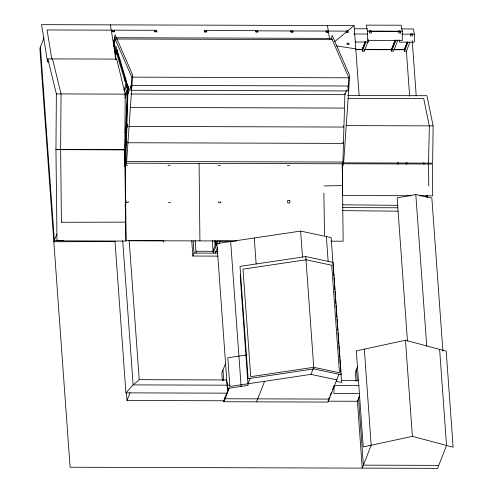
<?xml version="1.0" encoding="UTF-8"?>
<svg xmlns="http://www.w3.org/2000/svg" width="493" height="493" viewBox="0 0 493 493"><rect width="100%" height="100%" fill="white"/><g stroke="black" fill="none" stroke-linecap="round" stroke-linejoin="round"><path stroke-width="0.74" d="M49.053 61.791L47.525 61.785L47.833 58.895L116.681 59.092L125.21 94.132L124.797 149.854L125.844 241.102L57.003 240.806L55.949 149.644L56.362 93.923L47.833 58.883M368.296 39.859L368.277 42.041L355.336 42.004M371.371 31.805L370.97 31.028L369.417 31.028L369.436 32.963L371.365 32.969L371.371 31.805L371.315 30.991L369.399 30.954M398.726 31.638L398.714 33.043L400.643 33.049L400.655 31.953L400.593 31.084L398.683 31.034L398.726 31.638L400.655 31.953M399.496 39.958L399.478 42.139L414.28 42.182L414.342 34.19L413.325 28.951L401.487 28.914M412.407 34.436L412.394 35.934L410.466 35.927L410.429 33.918L412.358 33.925L412.407 34.436L412.037 34.177L412.376 34.011M367.439 31.207L367.365 40.488L402.27 40.58L402.35 31.299L401.16 25.217L366.256 25.125L367.439 31.207L402.35 31.299M347.627 95.463L426.92 95.71L433.119 125.881L432.657 163.128L342.586 162.85M236.886 240.966L126.103 240.732L125.228 163.189L125.863 161.482L128.051 86.694L115.849 45.886L114.82 52.35M411.119 195.739L342.573 195.45L342.259 163.633L342.9 162.055L344.921 93.448M124.47 160.299L124.92 149.632M124.988 148.11L127.299 88.9L124.84 95.18M124.674 165.759L127.952 88.198L116.631 50.378M131.797 77.142L130.885 90.274L347.929 90.934L348.847 77.802L331.635 38.386L114.592 37.721L131.797 77.142L348.847 77.802M113.538 44.376L115.079 34.664L132.66 74.942L126.522 163.134L125.265 166.548M113.92 46.749L115.146 39.002L332.196 39.662M331.53 39.058L332.122 35.323L349.71 75.602L343.566 163.799L342.308 167.207M44.037 37.733L39.878 48.339L70.105 467.235L437.581 468.35L446.547 445.469L439.639 349.734M115.066 54.384L116.903 49.583L117.081 51.987L116.798 52.696L116.625 50.292M115.214 56.448L116.779 52.443M53.836 241.773L56.831 234.107M123.996 89.714L126.498 83.329L126.67 85.733L124.446 91.408M124.852 98.033L127.373 91.593M127.835 93.997L131.224 85.351L348.274 86.01L347.848 87.095M127.188 106.297L127.669 105.021L127.564 108.133L127.391 105.73M127.052 109.532L127.57 108.213L127.41 105.724M125.056 129.369L125.875 127.268M126.356 126.048L127.132 124.002L127.305 126.405L126.214 129.283M124.926 132.574L125.74 130.497M125.623 143.303L126.362 141.429L126.565 143.537M125.499 146.261L126.837 142.748L126.664 140.345L126.559 143.457M124.439 166.363L125.499 163.651L125.616 165.254L125.086 166.609M125.043 202.259L125.869 200.146L126.042 202.549L124.939 205.371M228.807 388.022L223.804 400.778L127.003 400.489L130.06 392.687M217.924 256.113L192.843 256.04L194.008 253.057L193.127 240.837M213.056 250.715L216.945 240.787M217.604 247.449L215.386 253.125L215.299 251.923M218.997 243.906L220.106 241.071M240.763 274.829L240.208 276.246L248.078 385.39L227.378 388.478L216.92 243.573L300.631 231.088L331.117 237.583L333.884 275.914M225.646 363.249L221.807 373.053L222.349 380.608M338.919 374.169L327.987 402.066L223.877 401.746L229.325 387.843M365.288 41.449L362.201 49.325L362.33 51.099L364.259 51.099L368.665 39.859M365.282 41.843L362.226 49.645L355.373 49.627M346.579 90.336L344.884 94.662L130.916 94.009M362.33 51.099L365.929 41.917M247.961 383.776L250.185 378.106M395.115 40.13L391.479 49.411L391.608 51.186L393.531 51.192L397.943 39.939M395.115 40.512L391.504 49.731L364.912 49.651M391.608 51.186L396.015 39.933M256.551 401.85L264.605 381.292M407.212 42.133L404.346 49.448L404.476 51.223L406.398 51.229L409.893 42.318M407.428 41.973L404.371 49.775L393.426 49.738M404.476 51.223L407.964 42.312M246.673 354.966L227.791 357.782L229.861 386.475L310.972 374.378L313.191 368.709M328.202 400.47L329.312 397.635M330.15 395.509L331.259 392.675M332.646 389.131L333.761 386.29M357.598 366.311L355.348 372.036L356.008 381.188M359.662 395.602L357.437 401.271L327.925 401.179M115.159 54.138L115.535 53.429L113.298 40.136L114.733 40.136M125.931 392.859L133.116 384.891L139.217 379.672L226.453 379.943L227.47 385.175L227.409 393.167L125.931 392.859L114.986 241.182M334.698 41.634L354.091 25.599L359.144 95.599M405.536 340.25L356.316 350.868L363.249 446.954L412.401 436.33L453.122 447.225L446.19 351.145L405.468 340.25L412.401 436.33M442.905 351.121L431.85 197.958L415.809 194.538L397.124 197.853L407.458 341.057M305.759 256.563L240.017 266.368L248.127 378.71L313.862 368.906L341.144 374.717L333.04 262.375L305.759 256.563L313.862 368.906M323.981 185.947L342.512 185.584M61.459 222.294L125.592 222.133M53.836 241.749L114.912 241.595M398.689 31.059L400.242 31.059L400.285 31.644M125.228 163.189L432.373 164.015L432.688 195.832L419.592 195.776M330.821 241.169L343.14 241.194L342.265 163.651M354.091 25.599L41.548 24.65L47.525 61.785M354.381 28.773L367.322 28.81M111.245 30.153L47.088 29.956L51.728 58.766M114.302 30.159L156.669 30.289L156.873 31.872L154.605 31.866L154.401 30.283M111.252 30.233L114.308 30.246L114.512 31.829L112.244 31.823L112.04 30.239M257.765 30.856L290.79 30.96M292.824 30.967L326.083 31.065M327.993 31.071L346.209 31.127M371.383 31.201L398.732 31.287M154.562 31.269L156.829 31.275M204.472 31.423L206.74 31.429L206.783 32.027L204.515 32.02L204.312 30.437L257.716 30.597L257.919 32.181L255.885 32.174L255.682 30.591M255.842 31.577L257.876 31.583M290.901 31.688L292.934 31.694L292.978 32.285L290.944 32.279L290.741 30.695L292.774 30.702L292.934 31.694M326.193 31.792L328.104 31.799L328.147 32.396L326.237 32.39L326.033 30.806L327.944 30.812L328.104 31.799M346.326 31.854L346.573 32.452L348.2 32.698L348.07 30.923L346.166 30.868L346.573 32.452M112.201 31.225L114.468 31.232M353.875 34.005L367.575 34.042M401.727 34.146L414.342 34.19M355.847 49.3L362.768 49.325M364.309 49.331L391.984 49.411M394.289 49.417L405.049 49.454M56.362 93.923L125.21 94.132M348.12 98.335L423.715 98.569L429.323 125.869L428.534 164.003L428.774 185.953M130.146 107.431L343.985 108.078M346.129 125.616L433.119 125.881M128.846 126.411L343.448 127.065L343.362 125.863M127.607 142.748L342.98 143.401L342.894 142.2M56.202 149.502L125.049 149.712M55.949 149.644L124.797 149.854M125.863 161.482L342.9 162.055M167.977 165.297L170.134 165.303M218.226 165.451L220.383 165.457M287.339 165.66L289.49 165.666M125.616 165.254L127.767 165.26M168.403 202.592L170.56 202.605M126.042 202.549L128.198 202.555L128.106 201.354M342.771 207.602L397.943 207.769M63.529 240.455L54.366 240.424L40.408 46.995M128.716 240.652L163.947 240.763L163.417 242.106L163.306 240.572M232.419 241.108L217.955 241.065L213.229 253.119L212.323 240.553M195.943 251.239L213.629 251.294M215.706 251.301L218.011 251.307M194.008 253.057L217.604 253.131M341.341 380.374L358.75 380.423M229.917 385.181L133.116 384.891L122.708 240.615M359.009 385.662L334.038 385.581L333.971 393.58L359.705 393.654M329.158 399.09L225.042 398.769L224.931 397.259M438.745 465.374L363.378 465.145L358.497 397.469M369.448 31.49L371.001 31.497M342.697 204.811L398.067 205.328M342.727 210.647L398.097 211.164M336.509 45.935L355.773 48.85M310.972 374.378L336.694 379.844M116.145 51.629L127.465 89.449M52.523 58.895L61.052 93.935L60.633 149.662L61.434 222.38M327.438 25.519L329.62 39.046M206.579 30.443L206.74 31.429M204.65 30.437L204.854 32.02M110.395 24.86L116.009 59.721M427.172 195.493L427.339 197.798M423.721 162.715L423.832 164.243M426.1 195.653L426.211 197.188M412.234 40.611L416.215 95.845M406.331 50.224L409.646 96.252M415.809 194.538L426.747 346.172M406.879 162.616L406.984 164.132M406.01 162.616L406.115 164.126M398.196 162.591L398.301 164.101M397.327 162.585L397.438 164.101M364.173 49.916L364.259 51.099M356.476 369.411L357.296 380.787M333.995 277.448L334.383 282.816M334.494 284.35L334.876 289.718M334.987 291.252L335.376 296.613M335.486 298.148L335.875 303.515M335.986 305.05L336.374 310.417M336.485 311.952L336.873 317.319M336.978 318.848L337.311 323.451M337.477 325.75L337.81 330.353M337.976 332.652L338.309 337.249M338.42 338.783L338.808 344.151M338.919 345.685L339.301 351.053M339.412 352.587L339.8 357.955M339.911 359.483L340.299 364.851M340.41 366.385L340.799 371.753M340.909 373.287L341.575 382.488L336.805 381.471L336.639 379.185M323.895 193.164L324.493 235.426M326.36 236.548L328.184 261.838M300.631 231.088L302.499 256.958M254.271 238.002L256.15 264.057M230.656 241.521L241.108 386.432M220.722 201.551L220.809 202.752L218.658 202.746L218.565 201.545M215.268 245.163L214.936 240.559L215.262 245.181M222.972 370.077L223.736 380.651M223.767 400.236L223.877 401.746M195.173 240.566L196.078 253.063M191.74 240.757L192.843 256.04M126.855 124.711L127.034 127.2M129.172 240.442L139.217 379.672M115.584 55.493L115.861 59.289M115.307 56.202L115.417 57.724M126.448 392.81L127.003 400.489M364.327 349.136L371.18 445.241L362.213 468.122L357.363 400.254M199.073 163.343L199.924 240.892M119.707 58.95L119.602 62.069L119.707 58.95M122.51 68.317L122.412 71.436L122.51 68.317M125.314 77.684L125.216 80.803L125.314 77.684M128.137 86.201L128.032 89.313L128.137 86.201M305.993 259.762L242.981 269.16L250.74 376.689L313.745 367.291L339.474 372.751L331.709 265.24L305.993 259.762M289.736 200.528L287.585 200.522L287.758 202.925L289.909 202.931L289.736 200.528M348.902 43.415L346.949 43.119L347.035 44.315L348.989 44.61L348.902 43.415"/></g></svg>
